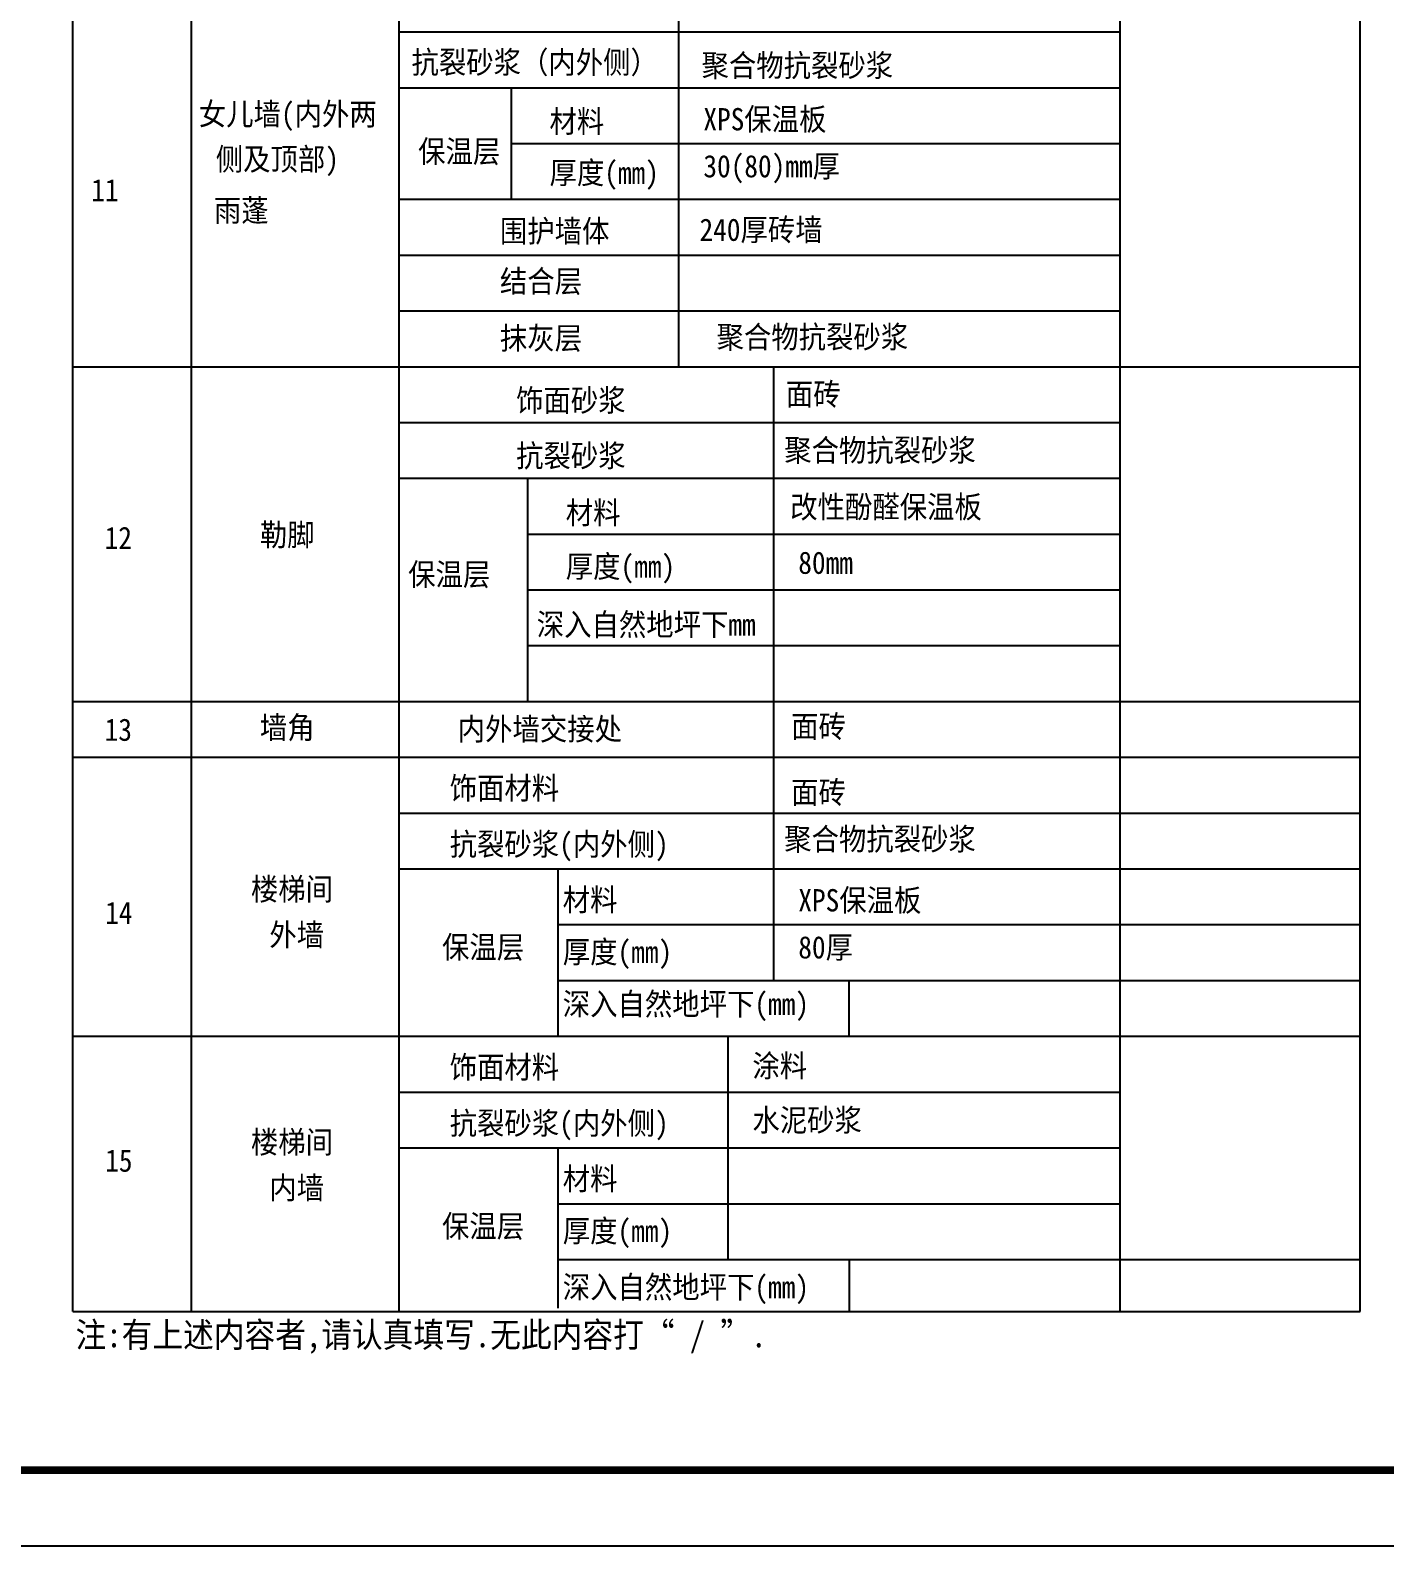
# Model space of a CAD drawing. Extents: x 28773 to 175644, y 7355 to 486294.
# Drawn here: x 122369 to 140290, y 254691 to 274731 of the extents above; entities that cross this region are included whole.
import ezdxf

# ---------------------------------------------------------------- set-up
doc = ezdxf.new("R2010")
doc.units = 0
doc.header["$LTSCALE"] = 1000
doc.header["$MEASUREMENT"] = 0
doc.layers.add('TWT_TITLE', color=7, linetype='Continuous')
doc.layers.add('看线', color=3, linetype='Continuous')
doc.styles.add('STYLE3', font='', dxfattribs={"width": 0.7})
doc.styles.get('STYLE3').set_extended_font_data('SimSun')

msp = doc.modelspace()

# ---------------------------------------------------------------- linework, layer by layer
at = {"ltscale": 1000}
for p, q in [((122930, 265856, 1180), (122930, 275447, 2582)), ((124500, 270283, 30019), (124500, 275447, 32601)), ((127249, 270283, 30019), (127249, 275447, 30019)), ((130952, 270283, -1291), (130952, 275447, 2812)), ((136784, 275447, 32601), (136784, 270283, 31310)), ((136784, 275447, 35413), (136784, 270283, 31310)), ((139967, 265856, 1180), (139967, 275447, 2582)), ((127249, 274709, 30019), (136784, 274709, 1291)), ((127249, 273971, 30019), (136784, 273971, 1291)), ((128736, 272496, 58747), (128736, 273961, 58747)), ((128736, 273234, 30019), (136784, 273234, 1291)), ((127249, 272496, 30019), (136784, 272496, 1291)), ((127249, 271758, 30019), (136784, 271758, 1291)), ((127249, 271020, 30019), (136784, 271020, 1291)), ((122930, 270283, -61619), (139967, 270283, 1291)), ((122930, 270283, -28728), (139967, 270283, -28728)), ((122930, 270283, -28728), (139967, 270283, -28728)), ((122930, 270283, 1291), (139967, 270283, -58747)), ((122930, 270283, -28728), (139967, 270283, -28728)), ((123663, 270283, -28959), (139967, 270283, -28959)), ((124500, 265856, 30101), (124500, 270283, 30019)), ((127249, 265856, 30101), (127249, 270283, 30019)), ((132209, 265856, 30203), (132209, 270283, 31310)), ((136784, 270283, 31310), (136784, 265856, -28728)), ((136784, 270283, 31310), (136784, 265856, 30203)), ((127249, 269545, 30250), (136784, 269545, 1291)), ((127249, 268807, 30250), (136784, 268807, 1291)), ((128951, 265856, 30019), (128951, 268807, 30019)), ((128951, 268069, 1291), (136784, 268069, 1291)), ((128951, 267331, 1291), (136784, 267331, 1291)), ((128951, 266594, 1291), (136784, 266594, 1291)), ((122930, 265856, -28728), (139967, 265856, -28728)), ((122930, 265856, 1180), (139967, 265856, 1180)), ((122930, 265856, 1180), (139967, 265856, 1180)), ((122930, 265856, 1180), (139967, 265856, 1180)), ((122930, 257786, 31429), (122930, 265856, 31280)), ((124500, 257786, 31429), (124500, 265856, 31280)), ((127249, 257786, 31429), (127249, 265856, 31280)), ((132209, 262166, 30461), (132209, 265856, 31383)), ((136784, 265856, 31383), (136784, 265118, 31199)), ((136784, 265856, 31383), (136784, 257786, 29366)), ((139967, 257786, 1180), (139967, 265856, 2359)), ((122930, 265118, 1180), (139967, 265118, 1180)), ((122930, 265118, 1180), (139967, 265118, 1180)), ((122930, 265118, 1180), (139967, 265118, 1180)), ((127249, 264380, -27549), (139967, 264380, -27549)), ((127249, 263642, -27549), (139967, 263642, -27549)), ((129350, 263642, 2471), (129350, 261428, 2471)), ((129350, 262904, -27549), (139967, 262904, -27549)), ((129350, 262166, -27549), (139967, 262166, -27549)), ((133202, 261428, 2471), (133202, 262166, 2471)), ((122930, 261428, 1180), (139967, 261428, 1180)), ((131604, 258476, 2471), (131604, 261428, 2471)), ((127249, 260690, 31429), (136784, 260690, 2471)), ((127249, 259952, 31429), (136784, 259952, 2471)), ((129350, 259952, 2471), (129350, 257830, 2471)), ((129350, 259214, 2471), (136784, 259214, 2471)), ((129350, 258476, -27549), (139967, 258476, -27549)), ((122930, 257786, 1180), (139967, 257786, 1180))]:
    msp.add_line(p, q, dxfattribs=at)
msp.add_line((133202, 258476, 2471), (133202, 257786, 2471))
at = {"layer": 'TWT_TITLE'}
msp.add_lwpolyline([(70544, 254691), (154644, 254691), (154644, 314091), (70544, 314091)], close=True, dxfattribs=at)
at = {"layer": 'TWT_TITLE', "const_width": 100}
msp.add_lwpolyline([(73044, 255691), (153644, 255691), (153644, 313091), (73044, 313091)], close=True, dxfattribs=at)

# ---------------------------------------------------------------- texts
at = {"ltscale": 1000, "style": 'STYLE3', "width": 0.9}
for s, p in [('抗裂砂浆（内外侧）', (127413, 274161, 58747)), ('聚合物抗裂砂浆', (131250, 274118, -2582)), ('女儿墙(内外两', (124599, 273477, 58747)), ('材料', (129239, 273380, 58747)), ('XPS保温板', (131275, 273408, -2582)), ('侧及顶部)', (124823, 272880, 58747)), ('保温层', (127501, 272982, 58747)), ('厚度(mm)', (129239, 272700, 58747)), ('30(80)mm厚', (131275, 272787, -2582)), ('11', (123175, 272469)), ('雨蓬', (124798, 272202, 58747)), ('围护墙体', (128583, 271929, 58747)), ('240厚砖墙', (131224, 271947, -2582)), ('结合层', (128583, 271265, 58747)), ('抹灰层', (128583, 270513, 58747)), ('聚合物抗裂砂浆', (131449, 270528, -2582)), ('饰面砂浆', (128797, 269690, 30019)), ('面砖', (132367, 269772, 26147)), ('聚合物抗裂砂浆', (132344, 269030, 30019)), ('抗裂砂浆', (128797, 268957, 30019)), ('材料', (129454, 268204, 30019)), ('改性酚醛保温板', (132424, 268281, -2582)), ('12', (123353, 267871, 58978)), ('勒脚', (125407, 267912)), ('厚度(mm)', (129454, 267494, 30019)), ('80mm', (132531, 267543, 27144)), ('保温层', (127369, 267388, 58978)), ('深入自然地坪下mm', (129070, 266725, 30019)), ('13', (123353, 265335, 60158)), ('墙角', (125407, 265363, 1180)), ('内外墙交接处', (128025, 265344, 31199)), ('面砖', (132436, 265378, 64)), ('饰面材料', (127918, 264562, 64)), ('面砖', (132436, 264507, 64)), ('抗裂砂浆(内外侧)', (127918, 263820, 64)), ('聚合物抗裂砂浆', (132344, 263888, 30019)), ('楼梯间', (125288, 263226, -1227)), ('材料', (129414, 263086, 64)), ('XPS保温板', (132531, 263079, -52238)), ('14', (123360, 262912, 57751)), ('外墙', (125532, 262623, -1227)), ('保温层', (127817, 262459, 64)), ('厚度(mm)', (129414, 262396, 64)), ('80厚', (132531, 262457, -52238)), ('深入自然地坪下(mm)', (129414, 261707, 64)), ('饰面材料', (127918, 260872, 64)), ('涂料', (131923, 260890, 64)), ('抗裂砂浆(内外侧)', (127918, 260130, 64)), ('水泥砂浆', (131923, 260171, 64)), ('楼梯间', (125288, 259880, -1227)), ('15', (123360, 259636, 57751)), ('材料', (129414, 259396, 64)), ('内墙', (125532, 259277, -1227)), ('保温层', (127817, 258769, 64)), ('厚度(mm)', (129414, 258706, 64)), ('深入自然地坪下(mm)', (129414, 257964, 64))]:
    msp.add_text(s, height=295.1, dxfattribs=at).set_placement(p)
at = {"layer": '看线', "color": 3, "style": 'STYLE3', "width": 0.9}
msp.add_text('注:有上述内容者,请认真填写.无此内容打“ / ”.', height=331.15, dxfattribs=at).set_placement((122968, 257315, 1410))

doc.saveas('drawing.dxf')
